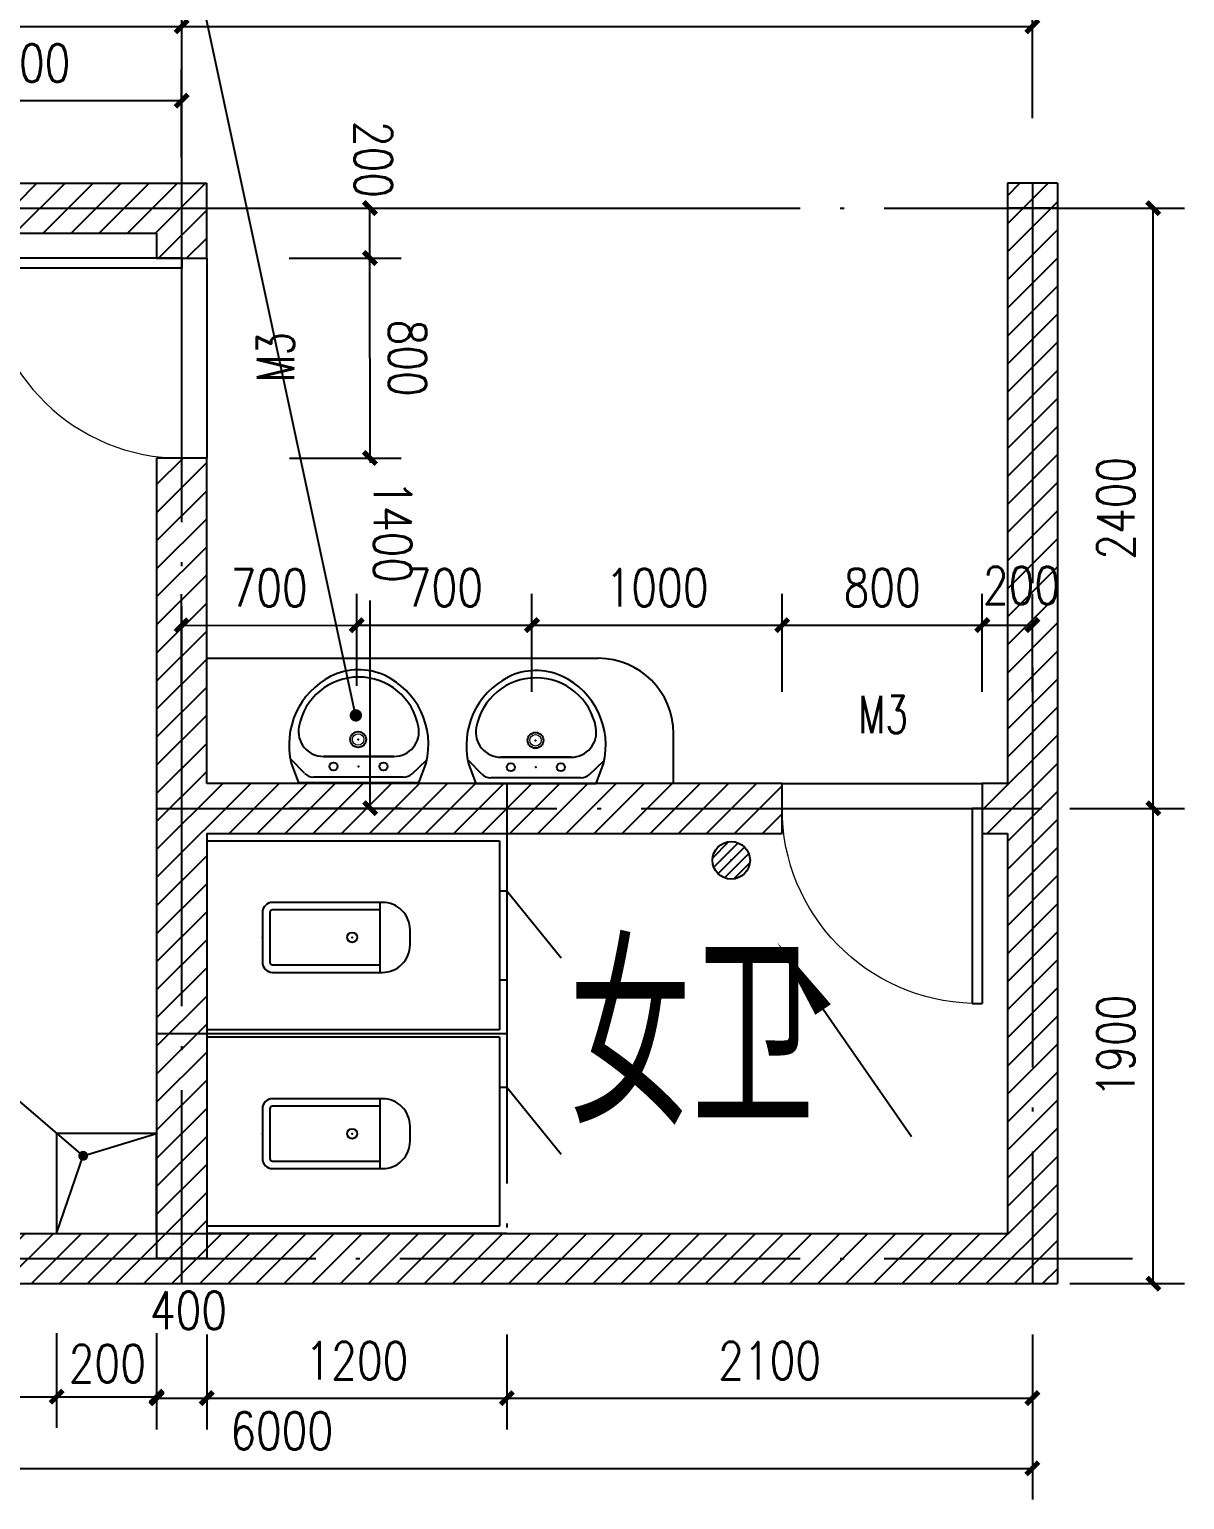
# Model space of a CAD drawing. Header units: millimetres. Extents: x 591771 to 1936534, y -622016 to 355666.
# Drawn here: x 735262 to 744496, y 123641 to 135399 of the extents above; entities that cross this region are included whole.
import ezdxf

# ---------------------------------------------------------------- set-up
doc = ezdxf.new("R2010")
doc.units = ezdxf.units.MM
doc.header["$LTSCALE"] = 80
doc.linetypes.add('DOTE', pattern=[2.42, 2, -0.2, 0.02, -0.2])
for name, color, linetype in [('\\M+5BDA8-\\M+5B3DF\\M+5B4E7', 3, 'Continuous'), ('\\M+5BDA8-\\M+5BDE0\\M+5BEDF', 6, 'Continuous'), ('\\M+5BDA8-\\M+5C3C5', 4, 'Continuous'), ('\\M+5BDA8-\\M+5C3C5\\M+5B4B0\\M+5B1E0\\M+5BAC5', 7, 'Continuous'), ('\\M+5BDA8-\\M+5C7BD-\\M+5D7A9', 31, 'Continuous'), ('\\M+5BDA8-\\M+5D2FD\\M+5B3F6', 3, 'Continuous'), ('\\M+5BDA8-\\M+5D6E1', 17, 'DOTE'), ('\\M+5C1A2\\M+5C3E6\\M+5CFDF\\M+5CCF51', 7, 'Continuous'), ('\\M+5C1A2\\M+5C3E6\\M+5CFF4\\M+5CCF53', 252, 'Continuous'), ('PUB_TEXT', 7, 'Continuous'), ('WALL', 31, 'Continuous')]:
    doc.layers.add(name, color=color, linetype=linetype)
doc.styles.add('_HZTXT', font='txt.shx', dxfattribs={"width": 0.8, "bigfont": 'hztxt.shx'})
doc.styles.add('A-WIN-LABEL', font='SIMPLEX', dxfattribs={"bigfont": 'GBCBIG'})
doc.styles.add('DIM_FONT', font='SIMPLEX.shx', dxfattribs={"width": 0.8})
doc.dimstyles.new('DIMN50', dxfattribs={"dimscale": 0.5, "dimtxt": 300, "dimasz": 100, "dimexe": 250, "dimexo": 300, "dimgap": 150, "dimtad": 1, "dimdec": 0, "dimzin": 0, "dimdsep": 46, "dimtxsty": 'DIM_FONT', "dimblk": 'ARCHTICK', "dimcen": 0.09, "dimclrt": 7, "dimazin": 2, "dimtfac": 1, "dimtdec": 0, "dimtix": 1, "dimtmove": 2, "dimatfit": 3, "dimldrblk": 'ARCHTICK', "dimfxl": 0, "dimtolj": 1, "dimtzin": 0, "dimarcsym": 0})
pattern_1 = [(45, (5890.33, 1998.77), (-56.126601, 56.126601), [])]

# ---------------------------------------------------------------- blocks, each defined once
blk = doc.blocks.new('\\M+5B6FE\\M+5CEAC\\M+5C3C5\\M+5BFE2$\\M+5CFB5\\M+5CDB3\\M+5CDBC\\M+5BFE2$00000107')
at = {"color": 0}
for p, q in [((0.45, 0.975), (0.5, 0.975)), ((0.45, 0), (0.45, 0.975)), ((0.5, 0), (0.5, 0.975)), ((0.5, 0), (0.45, 0))]:
    blk.add_line(p, q, dxfattribs=at)
at = {"color": 0, "lineweight": 13}
blk.add_arc((0.475, 0), 0.975, 91.46928, 180, dxfattribs=at)
blk = doc.blocks.new('\\M+5BDE0\\M+5BEDF\\M+5BFE2$\\M+5CFB5\\M+5CDB3\\M+5CDBC\\M+5BFE2$00000035')
at = {"color": 0}
for p, q in [((-109.8, -40, 0), (-109.8, -469.7, 0)), ((99.8, -30, 0), (-99.8, -30, 0)), ((109.8, -469.7, 0), (109.8, -40, 0))]:
    blk.add_line(p, q, dxfattribs=at)
at = {"color": 0, "elevation": 0}
blk.add_lwpolyline([(99.8, 0), (-99.8, 0, 0.414214), (-139.8, -40), (-139.8, -479.7, 0.414214), (-29.8, -589.7), (29.8, -589.7, 0.414214), (139.8, -479.7), (139.8, -40, 0.414214)], format="xyb", close=True, dxfattribs=at)
blk.add_lwpolyline([(139.8, -469.7), (-139.8, -469.7)], dxfattribs=at)
at = {"color": 0}
blk.add_circle((0, -358.6, 0), 20, dxfattribs=at)
for centre, start, end in [((-99.8, -40, 0), 90, 180), ((99.8, -40, 0), 0, 90)]:
    blk.add_arc(centre, 10, start, end, dxfattribs=at)
for p in [(0, 0), (0, -358.6, 0)]:
    blk.add_point(p, dxfattribs=at)
blk = doc.blocks.new('_ArchTick')
at = {"color": 0, "linetype": 'ByBlock', "const_width": 0.4}
blk.add_lwpolyline([(-0.5, -0.5), (0.5, 0.5)], dxfattribs=at)
blk = doc.blocks.new('*D887')
at = {"layer": '\\M+5BDA8-\\M+5B3DF\\M+5B4E7', "color": 0, "lineweight": -2, "transparency": 16777216}
for p, q in [((751232.8, 130087.4), (751232.8, 130579.7)), ((754632.8, 130087.4), (754632.8, 130579.7)), ((751232.8, 130454.7), (754632.8, 130454.7))]:
    blk.add_line(p, q, dxfattribs=at)
at = {"layer": 'Defpoints', "color": 0, "transparency": 16777216}
for p in [(754632.8, 130454.7), (751232.8, 129937.4), (754632.8, 129937.4)]:
    blk.add_point(p, dxfattribs=at)
at = {"layer": '\\M+5BDA8-\\M+5B3DF\\M+5B4E7', "color": 0, "lineweight": -2, "transparency": 16777216, "xscale": 50, "yscale": 50, "zscale": 50, "rotation": 180}
blk.add_blockref('_ArchTick', (751232.8, 130454.7), dxfattribs=at)
at = {"layer": '\\M+5BDA8-\\M+5B3DF\\M+5B4E7', "color": 0, "lineweight": -2, "transparency": 16777216, "xscale": 50, "yscale": 50, "zscale": 50}
blk.add_blockref('_ArchTick', (754632.8, 130454.7), dxfattribs=at)
at = {"layer": '\\M+5BDA8-\\M+5B3DF\\M+5B4E7', "color": 7, "transparency": 16777216, "insert": (752932.8, 130604.7), "char_height": 150, "attachment_point": 5, "style": 'DIM_FONT'}
blk.add_mtext('\\A1;3400', dxfattribs=at)
blk = doc.blocks.new('\\M+5BDE0\\M+5BEDF\\M+5BFE2$\\M+5CFB5\\M+5CDB3\\M+5CDBC\\M+5BFE2$00000006')
for p, q in [((-74.2, 10.6), (-10.6, 74.2)), ((-69.8, -27.4), (27.4, 69.8)), ((-53, -53), (53, 53)), ((-27.4, -69.8), (69.8, 27.4)), ((10.6, -74.2), (74.2, -10.6))]:
    blk.add_line(p, q)
blk.add_circle((0, 0), 75)
blk.add_point((0, 0))
blk = doc.blocks.new('*D888')
at = {"layer": '\\M+5BDA8-\\M+5B3DF\\M+5B4E7', "color": 0, "lineweight": -2, "transparency": 16777216}
for p, q in [((748632.7, 130072.6), (748632.7, 130579.7)), ((751232.8, 130072.6), (751232.8, 130579.7)), ((748632.7, 130454.7), (751232.8, 130454.7))]:
    blk.add_line(p, q, dxfattribs=at)
at = {"layer": 'Defpoints', "color": 0, "transparency": 16777216}
for p in [(751232.8, 130454.7), (748632.7, 129922.6), (751232.8, 129922.6)]:
    blk.add_point(p, dxfattribs=at)
at = {"layer": '\\M+5BDA8-\\M+5B3DF\\M+5B4E7', "color": 0, "lineweight": -2, "transparency": 16777216, "xscale": 50, "yscale": 50, "zscale": 50, "rotation": 180}
blk.add_blockref('_ArchTick', (748632.7, 130454.7), dxfattribs=at)
at = {"layer": '\\M+5BDA8-\\M+5B3DF\\M+5B4E7', "color": 0, "lineweight": -2, "transparency": 16777216, "xscale": 50, "yscale": 50, "zscale": 50}
blk.add_blockref('_ArchTick', (751232.8, 130454.7), dxfattribs=at)
at = {"layer": '\\M+5BDA8-\\M+5B3DF\\M+5B4E7', "color": 7, "transparency": 16777216, "insert": (749932.8, 130604.7), "char_height": 150, "attachment_point": 5, "style": 'DIM_FONT'}
blk.add_mtext('\\A1;2600', dxfattribs=at)
blk = doc.blocks.new('\\M+5BDE0\\M+5BEDF\\M+5BFE2$\\M+5CFB5\\M+5CDB3\\M+5CDBC\\M+5BFE2$00000013')
at = {"color": 0}
for p, q in [((-238.4, 0), (238.4, 0)), ((-214.1, -36.1), (-272.1, -90.6)), ((-179.8, -22.5), (180.1, -22.5)), ((215.7, -37.5), (268.3, -90.8)), ((-141.7, -105.2), (140.2, -105.2)), ((140.2, -105.2), (-141.7, -105.2))]:
    blk.add_line(p, q, dxfattribs=at)
blk.add_lwpolyline([(-103.6, -429.7, 0.224698), (110.4, -425.4, 0.348046), (268.9, -78.5), (239.5, 0), (-241.3, 0), (-270.7, -78.5, 0.356844)], format="xyb", close=True, dxfattribs=at)
for centre, radius in [((-100, -65), 16.3), ((100, -65), 16.3), ((1.4, -172.5), 31.6)]:
    blk.add_circle(centre, radius, dxfattribs=at)
at = {"color": 0, "lineweight": 13}
blk.add_circle((1.4, -172.5), 23, dxfattribs=at)
at = {"color": 0}
for centre, radius, start, end in [((-179.8, -72.5), 50, 90, 133.18096), ((180.1, -72.5), 50, 44.56072, 90), ((-141.7, -205.2), 100, 90, 190.56023), ((140.2, -205.2), 100, 349.43977, 90), ((-0.7, -179), 243.4, 190.56023, 349.43977)]:
    blk.add_arc(centre, radius, start, end, dxfattribs=at)
for p in [(0, -65), (1.4, -172.5)]:
    blk.add_point(p, dxfattribs=at)
blk = doc.blocks.new('*D897')
at = {"layer": '\\M+5BDA8-\\M+5B3DF\\M+5B4E7', "color": 0, "lineweight": -2, "transparency": 16777216}
for p, q in [((749932.5, 129930.5), (749932.5, 130283.1)), ((751232.7, 129930.5), (751232.7, 130283.1)), ((749932.5, 130158.1), (751232.7, 130158.1))]:
    blk.add_line(p, q, dxfattribs=at)
at = {"layer": 'Defpoints', "color": 0, "transparency": 16777216}
for p in [(751232.7, 130158.1), (749932.5, 129780.5), (751232.7, 129780.5)]:
    blk.add_point(p, dxfattribs=at)
at = {"layer": '\\M+5BDA8-\\M+5B3DF\\M+5B4E7', "color": 0, "lineweight": -2, "transparency": 16777216, "xscale": 50, "yscale": 50, "zscale": 50, "rotation": 180}
blk.add_blockref('_ArchTick', (749932.5, 130158.1), dxfattribs=at)
at = {"layer": '\\M+5BDA8-\\M+5B3DF\\M+5B4E7', "color": 0, "lineweight": -2, "transparency": 16777216, "xscale": 50, "yscale": 50, "zscale": 50}
blk.add_blockref('_ArchTick', (751232.7, 130158.1), dxfattribs=at)
at = {"layer": '\\M+5BDA8-\\M+5B3DF\\M+5B4E7', "color": 7, "transparency": 16777216, "insert": (750582.6, 130308.1), "char_height": 150, "attachment_point": 5, "style": 'DIM_FONT'}
blk.add_mtext('\\A1;1300', dxfattribs=at)
blk = doc.blocks.new('*D899')
at = {"layer": '\\M+5BDA8-\\M+5B3DF\\M+5B4E7', "color": 0, "lineweight": -2, "transparency": 16777216}
for p, q in [((749932.8, 125229.5), (749932.8, 124850.3)), ((750732.8, 125229.5), (750732.8, 124850.3)), ((749932.8, 124975.3), (750732.8, 124975.3))]:
    blk.add_line(p, q, dxfattribs=at)
at = {"layer": 'Defpoints', "color": 0, "transparency": 16777216}
for p in [(749932.8, 125379.5), (750732.8, 125379.5), (750732.8, 124975.3)]:
    blk.add_point(p, dxfattribs=at)
at = {"layer": '\\M+5BDA8-\\M+5B3DF\\M+5B4E7', "color": 0, "lineweight": -2, "transparency": 16777216, "xscale": 50, "yscale": 50, "zscale": 50, "rotation": 180}
blk.add_blockref('_ArchTick', (749932.8, 124975.3), dxfattribs=at)
at = {"layer": '\\M+5BDA8-\\M+5B3DF\\M+5B4E7', "color": 0, "lineweight": -2, "transparency": 16777216, "xscale": 50, "yscale": 50, "zscale": 50}
blk.add_blockref('_ArchTick', (750732.8, 124975.3), dxfattribs=at)
at = {"layer": '\\M+5BDA8-\\M+5B3DF\\M+5B4E7', "color": 7, "transparency": 16777216, "insert": (750332.8, 125125.3), "char_height": 150, "attachment_point": 5, "style": 'DIM_FONT'}
blk.add_mtext('\\A1;800', dxfattribs=at)
blk = doc.blocks.new('*D900')
at = {"layer": '\\M+5BDA8-\\M+5B3DF\\M+5B4E7', "color": 0, "lineweight": -2, "transparency": 16777216}
for p, q in [((750732.8, 125229.5), (750732.8, 124850.3)), ((751132.8, 125229.5), (751132.8, 124850.3)), ((750732.8, 124975.3), (751132.8, 124975.3))]:
    blk.add_line(p, q, dxfattribs=at)
at = {"layer": 'Defpoints', "color": 0, "transparency": 16777216}
for p in [(750732.8, 125379.5), (751132.8, 125379.5), (751132.8, 124975.3)]:
    blk.add_point(p, dxfattribs=at)
at = {"layer": '\\M+5BDA8-\\M+5B3DF\\M+5B4E7', "color": 0, "lineweight": -2, "transparency": 16777216, "xscale": 50, "yscale": 50, "zscale": 50, "rotation": 180}
blk.add_blockref('_ArchTick', (750732.8, 124975.3), dxfattribs=at)
at = {"layer": '\\M+5BDA8-\\M+5B3DF\\M+5B4E7', "color": 0, "lineweight": -2, "transparency": 16777216, "xscale": 50, "yscale": 50, "zscale": 50}
blk.add_blockref('_ArchTick', (751132.8, 124975.3), dxfattribs=at)
at = {"layer": '\\M+5BDA8-\\M+5B3DF\\M+5B4E7', "color": 7, "transparency": 16777216, "insert": (751260, 125320.4), "char_height": 150, "attachment_point": 5, "style": 'DIM_FONT'}
blk.add_mtext('\\A1;400', dxfattribs=at)
blk = doc.blocks.new('*D901')
at = {"layer": '\\M+5BDA8-\\M+5B3DF\\M+5B4E7', "color": 0, "lineweight": -2, "transparency": 16777216}
for p, q in [((751132.8, 125223.6), (751132.8, 124844.4)), ((751332.8, 125223.6), (751332.8, 124844.5)), ((751132.8, 124969.4), (751332.8, 124969.5))]:
    blk.add_line(p, q, dxfattribs=at)
at = {"layer": 'Defpoints', "color": 0, "transparency": 16777216}
for p in [(751132.8, 125373.6), (751332.8, 125373.6), (751332.8, 124969.5)]:
    blk.add_point(p, dxfattribs=at)
at = {"layer": '\\M+5BDA8-\\M+5B3DF\\M+5B4E7', "color": 0, "lineweight": -2, "transparency": 16777216, "xscale": 50, "yscale": 50, "zscale": 50}
for p, rotation in [((751132.8, 124969.4), 180.0015947202126), ((751332.8, 124969.5), 0.001594720212618696)]:
    blk.add_blockref('_ArchTick', p, dxfattribs=dict(at, rotation=rotation))
at = {"layer": '\\M+5BDA8-\\M+5B3DF\\M+5B4E7', "color": 7, "transparency": 16777216, "insert": (750935.6, 125107.6), "char_height": 150, "attachment_point": 5, "rotation": 0.00159, "style": 'DIM_FONT'}
blk.add_mtext('\\A1;200', dxfattribs=at)
blk = doc.blocks.new('*D902')
at = {"layer": '\\M+5BDA8-\\M+5B3DF\\M+5B4E7', "color": 0, "lineweight": -2, "transparency": 16777216}
for p, q in [((751332.8, 125223.6), (751332.8, 124844.5)), ((752532.8, 125223.7), (752532.8, 124844.5)), ((751332.8, 124969.5), (752532.8, 124969.5))]:
    blk.add_line(p, q, dxfattribs=at)
at = {"layer": 'Defpoints', "color": 0, "transparency": 16777216}
for p in [(751332.8, 125373.6), (752532.8, 125373.7), (752532.8, 124969.5)]:
    blk.add_point(p, dxfattribs=at)
at = {"layer": '\\M+5BDA8-\\M+5B3DF\\M+5B4E7', "color": 0, "lineweight": -2, "transparency": 16777216, "xscale": 50, "yscale": 50, "zscale": 50}
for p, rotation in [((751332.8, 124969.5), 180.0015947202124), ((752532.8, 124969.5), 0.001594720212415141)]:
    blk.add_blockref('_ArchTick', p, dxfattribs=dict(at, rotation=rotation))
at = {"layer": '\\M+5BDA8-\\M+5B3DF\\M+5B4E7', "color": 7, "transparency": 16777216, "insert": (751932.8, 125119.5), "char_height": 150, "attachment_point": 5, "rotation": 0.00159, "style": 'DIM_FONT'}
blk.add_mtext('\\A1;1200', dxfattribs=at)
blk = doc.blocks.new('*D903')
at = {"layer": '\\M+5BDA8-\\M+5B3DF\\M+5B4E7', "color": 0, "lineweight": -2, "transparency": 16777216}
for p, q in [((752532.8, 125223.7), (752532.8, 124844.5)), ((754632.8, 125223.7), (754632.8, 124844.5)), ((752532.8, 124969.5), (754632.8, 124969.5))]:
    blk.add_line(p, q, dxfattribs=at)
at = {"layer": 'Defpoints', "color": 0, "transparency": 16777216}
for p in [(752532.8, 125373.7), (754632.8, 125373.7), (754632.8, 124969.5)]:
    blk.add_point(p, dxfattribs=at)
at = {"layer": '\\M+5BDA8-\\M+5B3DF\\M+5B4E7', "color": 0, "lineweight": -2, "transparency": 16777216, "xscale": 50, "yscale": 50, "zscale": 50}
for p, rotation in [((752532.8, 124969.5), 180.0015947202126), ((754632.8, 124969.5), 0.00159472021264414)]:
    blk.add_blockref('_ArchTick', p, dxfattribs=dict(at, rotation=rotation))
at = {"layer": '\\M+5BDA8-\\M+5B3DF\\M+5B4E7', "color": 7, "transparency": 16777216, "insert": (753582.8, 125119.5), "char_height": 150, "attachment_point": 5, "rotation": 0.00159, "style": 'DIM_FONT'}
blk.add_mtext('\\A1;2100', dxfattribs=at)
blk = doc.blocks.new('*D904')
at = {"layer": '\\M+5BDA8-\\M+5B3DF\\M+5B4E7', "color": 0, "lineweight": -2, "transparency": 16777216}
for p, q in [((751662.8, 129728.1), (752109.9, 129728.3)), ((751985, 129528.3), (751984.9, 129728.3)), ((751662.9, 129528.1), (752110, 129528.3))]:
    blk.add_line(p, q, dxfattribs=at)
at = {"layer": 'Defpoints', "color": 0, "transparency": 16777216}
for p in [(751512.8, 129728), (751984.9, 129728.3), (751512.9, 129528)]:
    blk.add_point(p, dxfattribs=at)
at = {"layer": '\\M+5BDA8-\\M+5B3DF\\M+5B4E7', "color": 0, "lineweight": -2, "transparency": 16777216, "xscale": 50, "yscale": 50, "zscale": 50}
for p, rotation in [((751984.9, 129728.3), 90.03090372047765), ((751985, 129528.3), 270.0309037204777)]:
    blk.add_blockref('_ArchTick', p, dxfattribs=dict(at, rotation=rotation))
at = {"layer": '\\M+5BDA8-\\M+5B3DF\\M+5B4E7', "color": 7, "transparency": 16777216, "insert": (751998.7, 129922.6), "char_height": 150, "attachment_point": 5, "rotation": 270.0309, "style": 'DIM_FONT'}
blk.add_mtext('\\A1;200', dxfattribs=at)
blk = doc.blocks.new('*D905')
at = {"layer": '\\M+5BDA8-\\M+5B3DF\\M+5B4E7', "color": 0, "lineweight": -2, "transparency": 16777216}
for p, q in [((751662.9, 129528.1), (752110, 129528.3)), ((751985.5, 128728.3), (751985, 129528.3)), ((751663.3, 128728.1), (752110.5, 128728.3))]:
    blk.add_line(p, q, dxfattribs=at)
at = {"layer": 'Defpoints', "color": 0, "transparency": 16777216}
for p in [(751512.9, 129528), (751985, 129528.3), (751513.3, 128728)]:
    blk.add_point(p, dxfattribs=at)
at = {"layer": '\\M+5BDA8-\\M+5B3DF\\M+5B4E7', "color": 0, "lineweight": -2, "transparency": 16777216, "xscale": 50, "yscale": 50, "zscale": 50}
for p, rotation in [((751985, 129528.3), 90.03090372048014), ((751985.5, 128728.3), 270.0309037204802)]:
    blk.add_blockref('_ArchTick', p, dxfattribs=dict(at, rotation=rotation))
at = {"layer": '\\M+5BDA8-\\M+5B3DF\\M+5B4E7', "color": 7, "transparency": 16777216, "insert": (752135.3, 129128.4), "char_height": 150, "attachment_point": 5, "rotation": 270.0309, "style": 'DIM_FONT'}
blk.add_mtext('\\A1;800', dxfattribs=at)
blk = doc.blocks.new('*D906')
at = {"layer": '\\M+5BDA8-\\M+5B3DF\\M+5B4E7', "color": 0, "lineweight": -2, "transparency": 16777216}
for p, q in [((751663.3, 128728.1), (752110.5, 128728.3)), ((751985.5, 128728.3), (751985.5, 128709.3)), ((751986.2, 127328.3), (751985.8, 128159.3)), ((751664.1, 127328.1), (752111.2, 127328.4))]:
    blk.add_line(p, q, dxfattribs=at)
at = {"layer": 'Defpoints', "color": 0, "transparency": 16777216}
for p in [(751513.3, 128728), (751985.5, 128728.3), (751514.1, 127328)]:
    blk.add_point(p, dxfattribs=at)
at = {"layer": '\\M+5BDA8-\\M+5B3DF\\M+5B4E7', "color": 0, "lineweight": -2, "transparency": 16777216, "xscale": 50, "yscale": 50, "zscale": 50}
for p, rotation in [((751985.5, 128728.3), 90.03090372047684), ((751986.2, 127328.3), 270.0309037204768)]:
    blk.add_blockref('_ArchTick', p, dxfattribs=dict(at, rotation=rotation))
at = {"layer": '\\M+5BDA8-\\M+5B3DF\\M+5B4E7', "color": 7, "transparency": 16777216, "insert": (752075.8, 128434.3), "char_height": 150, "attachment_point": 5, "rotation": 270.0309, "style": 'DIM_FONT'}
blk.add_mtext('\\A1;1400', dxfattribs=at)
blk = doc.blocks.new('*D907')
at = {"layer": '\\M+5BDA8-\\M+5B3DF\\M+5B4E7', "color": 0, "lineweight": -2, "transparency": 16777216}
for p, q in [((751232.6, 127817), (751232.4, 128184.7)), ((751932.6, 127817.4), (751932.4, 128185.1)), ((751232.5, 128059.7), (751932.5, 128060.1))]:
    blk.add_line(p, q, dxfattribs=at)
at = {"layer": 'Defpoints', "color": 0, "transparency": 16777216}
for p in [(751932.5, 128060.1), (751232.7, 127667), (751932.7, 127667.4)]:
    blk.add_point(p, dxfattribs=at)
at = {"layer": '\\M+5BDA8-\\M+5B3DF\\M+5B4E7', "color": 0, "lineweight": -2, "transparency": 16777216, "xscale": 50, "yscale": 50, "zscale": 50}
for p, rotation in [((751232.5, 128059.7), 180.0309037204777), ((751932.5, 128060.1), 0.03090372047771276)]:
    blk.add_blockref('_ArchTick', p, dxfattribs=dict(at, rotation=rotation))
at = {"layer": '\\M+5BDA8-\\M+5B3DF\\M+5B4E7', "color": 7, "transparency": 16777216, "insert": (751582.4, 128209.9), "char_height": 150, "attachment_point": 5, "rotation": 0.0309, "style": 'DIM_FONT'}
blk.add_mtext('\\A1;700', dxfattribs=at)
blk = doc.blocks.new('*D908')
at = {"layer": '\\M+5BDA8-\\M+5B3DF\\M+5B4E7', "color": 0, "lineweight": -2, "transparency": 16777216}
for p, q in [((751932.6, 127817.4), (751932.4, 128185.1)), ((752632.9, 127817.8), (752632.7, 128185.5)), ((751932.5, 128060.1), (752632.8, 128060.5))]:
    blk.add_line(p, q, dxfattribs=at)
at = {"layer": 'Defpoints', "color": 0, "transparency": 16777216}
for p in [(752632.8, 128060.5), (751932.7, 127667.4), (752633, 127667.8)]:
    blk.add_point(p, dxfattribs=at)
at = {"layer": '\\M+5BDA8-\\M+5B3DF\\M+5B4E7', "color": 0, "lineweight": -2, "transparency": 16777216, "xscale": 50, "yscale": 50, "zscale": 50}
for p, rotation in [((751932.5, 128060.1), 180.0309037204775), ((752632.8, 128060.5), 0.03090372047749649)]:
    blk.add_blockref('_ArchTick', p, dxfattribs=dict(at, rotation=rotation))
at = {"layer": '\\M+5BDA8-\\M+5B3DF\\M+5B4E7', "color": 7, "transparency": 16777216, "insert": (752282.6, 128210.3), "char_height": 150, "attachment_point": 5, "rotation": 0.0309, "style": 'DIM_FONT'}
blk.add_mtext('\\A1;700', dxfattribs=at)
blk = doc.blocks.new('*D909')
at = {"layer": '\\M+5BDA8-\\M+5B3DF\\M+5B4E7', "color": 0, "lineweight": -2, "transparency": 16777216}
for p, q in [((748632.7, 124987.5), (748632.7, 124563.9)), ((754632.8, 124987.5), (754632.8, 124563.9)), ((748632.7, 124688.9), (754632.8, 124688.9))]:
    blk.add_line(p, q, dxfattribs=at)
at = {"layer": 'Defpoints', "color": 0, "transparency": 16777216}
for p in [(748632.7, 125137.5), (754632.8, 125137.5), (754632.8, 124688.9)]:
    blk.add_point(p, dxfattribs=at)
at = {"layer": '\\M+5BDA8-\\M+5B3DF\\M+5B4E7', "color": 0, "lineweight": -2, "transparency": 16777216, "xscale": 50, "yscale": 50, "zscale": 50, "rotation": 180}
blk.add_blockref('_ArchTick', (748632.7, 124688.9), dxfattribs=at)
at = {"layer": '\\M+5BDA8-\\M+5B3DF\\M+5B4E7', "color": 0, "lineweight": -2, "transparency": 16777216, "xscale": 50, "yscale": 50, "zscale": 50}
blk.add_blockref('_ArchTick', (754632.8, 124688.9), dxfattribs=at)
at = {"layer": '\\M+5BDA8-\\M+5B3DF\\M+5B4E7', "color": 7, "transparency": 16777216, "insert": (751632.7, 124838.9), "char_height": 150, "attachment_point": 5, "style": 'DIM_FONT'}
blk.add_mtext('\\A1;6000', dxfattribs=at)
blk = doc.blocks.new('*D910')
at = {"layer": '\\M+5BDA8-\\M+5B3DF\\M+5B4E7', "color": 0, "lineweight": -2, "transparency": 16777216}
for p, q in [((754782.8, 127327.8), (755241.2, 127327.8)), ((755116.2, 125427.8), (755116.2, 127327.8)), ((754782.8, 125427.8), (755241.2, 125427.8))]:
    blk.add_line(p, q, dxfattribs=at)
at = {"layer": 'Defpoints', "color": 0, "transparency": 16777216}
for p in [(754632.8, 127327.8), (755116.2, 127327.8), (754632.8, 125427.8)]:
    blk.add_point(p, dxfattribs=at)
at = {"layer": '\\M+5BDA8-\\M+5B3DF\\M+5B4E7', "color": 0, "lineweight": -2, "transparency": 16777216, "xscale": 50, "yscale": 50, "zscale": 50}
for p, rotation in [((755116.2, 127327.8), 90), ((755116.2, 125427.8), 270)]:
    blk.add_blockref('_ArchTick', p, dxfattribs=dict(at, rotation=rotation))
at = {"layer": '\\M+5BDA8-\\M+5B3DF\\M+5B4E7', "color": 7, "transparency": 16777216, "insert": (754966.2, 126377.8), "char_height": 150, "attachment_point": 5, "rotation": 90, "style": 'DIM_FONT'}
blk.add_mtext('\\A1;1900', dxfattribs=at)
blk = doc.blocks.new('*D911')
at = {"layer": '\\M+5BDA8-\\M+5B3DF\\M+5B4E7', "color": 0, "lineweight": -2, "transparency": 16777216}
for p, q in [((754782.8, 129727.8), (755241.2, 129727.8)), ((755116.2, 127327.8), (755116.2, 129727.8)), ((754782.8, 127327.8), (755241.2, 127327.8))]:
    blk.add_line(p, q, dxfattribs=at)
at = {"layer": 'Defpoints', "color": 0, "transparency": 16777216}
for p in [(754632.8, 129727.8), (755116.2, 129727.8), (754632.8, 127327.8)]:
    blk.add_point(p, dxfattribs=at)
at = {"layer": '\\M+5BDA8-\\M+5B3DF\\M+5B4E7', "color": 0, "lineweight": -2, "transparency": 16777216, "xscale": 50, "yscale": 50, "zscale": 50}
for p, rotation in [((755116.2, 129727.8), 90), ((755116.2, 127327.8), 270)]:
    blk.add_blockref('_ArchTick', p, dxfattribs=dict(at, rotation=rotation))
at = {"layer": '\\M+5BDA8-\\M+5B3DF\\M+5B4E7', "color": 7, "transparency": 16777216, "insert": (754966.2, 128527.8), "char_height": 150, "attachment_point": 5, "rotation": 90, "style": 'DIM_FONT'}
blk.add_mtext('\\A1;2400', dxfattribs=at)
blk = doc.blocks.new('*D912')
at = {"layer": '\\M+5BDA8-\\M+5B3DF\\M+5B4E7', "color": 0, "lineweight": -2, "transparency": 16777216}
for p, q in [((752632.9, 127794.2), (752632.9, 128185.5)), ((753632.8, 127794.2), (753632.8, 128185.5)), ((752632.9, 128060.5), (753632.8, 128060.5))]:
    blk.add_line(p, q, dxfattribs=at)
at = {"layer": 'Defpoints', "color": 0, "transparency": 16777216}
for p in [(753632.8, 128060.5), (752632.9, 127644.2), (753632.8, 127644.2)]:
    blk.add_point(p, dxfattribs=at)
at = {"layer": '\\M+5BDA8-\\M+5B3DF\\M+5B4E7', "color": 0, "lineweight": -2, "transparency": 16777216, "xscale": 50, "yscale": 50, "zscale": 50, "rotation": 180}
blk.add_blockref('_ArchTick', (752632.9, 128060.5), dxfattribs=at)
at = {"layer": '\\M+5BDA8-\\M+5B3DF\\M+5B4E7', "color": 0, "lineweight": -2, "transparency": 16777216, "xscale": 50, "yscale": 50, "zscale": 50}
blk.add_blockref('_ArchTick', (753632.8, 128060.5), dxfattribs=at)
at = {"layer": '\\M+5BDA8-\\M+5B3DF\\M+5B4E7', "color": 7, "transparency": 16777216, "insert": (753132.9, 128210.5), "char_height": 150, "attachment_point": 5, "style": 'DIM_FONT'}
blk.add_mtext('\\A1;1000', dxfattribs=at)
blk = doc.blocks.new('*D913')
at = {"layer": '\\M+5BDA8-\\M+5B3DF\\M+5B4E7', "color": 0, "lineweight": -2, "transparency": 16777216}
for p, q in [((753632.8, 127794.2), (753632.8, 128185.5)), ((754432.8, 127794.2), (754432.8, 128185.5)), ((753632.8, 128060.5), (754432.8, 128060.5))]:
    blk.add_line(p, q, dxfattribs=at)
at = {"layer": 'Defpoints', "color": 0, "transparency": 16777216}
for p in [(754432.8, 128060.5), (753632.8, 127644.2), (754432.8, 127644.2)]:
    blk.add_point(p, dxfattribs=at)
at = {"layer": '\\M+5BDA8-\\M+5B3DF\\M+5B4E7', "color": 0, "lineweight": -2, "transparency": 16777216, "xscale": 50, "yscale": 50, "zscale": 50, "rotation": 180}
blk.add_blockref('_ArchTick', (753632.8, 128060.5), dxfattribs=at)
at = {"layer": '\\M+5BDA8-\\M+5B3DF\\M+5B4E7', "color": 0, "lineweight": -2, "transparency": 16777216, "xscale": 50, "yscale": 50, "zscale": 50}
blk.add_blockref('_ArchTick', (754432.8, 128060.5), dxfattribs=at)
at = {"layer": '\\M+5BDA8-\\M+5B3DF\\M+5B4E7', "color": 7, "transparency": 16777216, "insert": (754032.8, 128210.5), "char_height": 150, "attachment_point": 5, "style": 'DIM_FONT'}
blk.add_mtext('\\A1;800', dxfattribs=at)
blk = doc.blocks.new('*D914')
at = {"layer": '\\M+5BDA8-\\M+5B3DF\\M+5B4E7', "color": 0, "lineweight": -2, "transparency": 16777216}
for p, q in [((754432.8, 127794.2), (754432.8, 128185.5)), ((754632.8, 127794.2), (754632.8, 128185.5)), ((754432.8, 128060.5), (754632.8, 128060.5))]:
    blk.add_line(p, q, dxfattribs=at)
at = {"layer": 'Defpoints', "color": 0, "transparency": 16777216}
for p in [(754632.8, 128060.5), (754432.8, 127644.2), (754632.8, 127644.2)]:
    blk.add_point(p, dxfattribs=at)
at = {"layer": '\\M+5BDA8-\\M+5B3DF\\M+5B4E7', "color": 0, "lineweight": -2, "transparency": 16777216, "xscale": 50, "yscale": 50, "zscale": 50, "rotation": 180}
blk.add_blockref('_ArchTick', (754432.8, 128060.5), dxfattribs=at)
at = {"layer": '\\M+5BDA8-\\M+5B3DF\\M+5B4E7', "color": 0, "lineweight": -2, "transparency": 16777216, "xscale": 50, "yscale": 50, "zscale": 50}
blk.add_blockref('_ArchTick', (754632.8, 128060.5), dxfattribs=at)
at = {"layer": '\\M+5BDA8-\\M+5B3DF\\M+5B4E7', "color": 7, "transparency": 16777216, "insert": (754589.3, 128219.3), "char_height": 150, "attachment_point": 5, "style": 'DIM_FONT'}
blk.add_mtext('\\A1;200', dxfattribs=at)
blk = doc.blocks.new('wed')
at = {"layer": '\\M+5BDA8-\\M+5D2FD\\M+5B3F6'}
blk.add_hatch(color=256, dxfattribs=at).paths.add_polyline_path([(751953.9, 127699.6, 1), (751903.9, 127699.6, 1)], flags=17)
at = {"layer": '\\M+5C1A2\\M+5C3E6\\M+5CFF4\\M+5CCF53'}
h = blk.add_hatch(dxfattribs=at)
h.set_pattern_fill('ANSI31', color=256, scale=50, style=0)
h.set_pattern_definition(pattern_1)
h.paths.add_polyline_path([(751332.8, 129827.8), (748532.7, 129827.8), (748532.7, 125427.8), (748732.7, 125427.8), (748732.7, 129627.8), (751132.8, 129627.8), (751132.8, 129527.8), (751332.8, 129527.8), (751332.8, 129827.8)])
h = blk.add_hatch(dxfattribs=at)
h.set_pattern_fill('ANSI31', color=256, scale=50, style=0)
h.set_pattern_definition(pattern_1)
h.paths.add_polyline_path([(748732.7, 125427.8), (748732.7, 125427.8), (754732.8, 125427.8), (754732.8, 129827.8), (754532.8, 129827.8), (754532.8, 127427.8), (754432.8, 127427.8), (754432.8, 127227.8), (754532.8, 127227.8), (754532.8, 125627.8), (751332.8, 125627.8), (751332.8, 127227.8), (753632.8, 127227.8), (753632.8, 127427.8), (751332.8, 127427.8), (751332.8, 128727.8), (751132.8, 128727.8), (751132.8, 125627.8), (748732.7, 125627.8)])
at = {"layer": '\\M+5BDA8-\\M+5C7BD-\\M+5D7A9'}
for p, q in [((748532.7, 129827.8), (751332.8, 129827.8)), ((751332.8, 129527.8), (751332.8, 129827.8)), ((754532.8, 129827.8), (754532.8, 129727.8)), ((754732.8, 129827.8), (754532.8, 129827.8)), ((754532.8, 129827.8), (754532.8, 127427.8)), ((754732.8, 129827.8), (754532.8, 129827.8)), ((754732.8, 129827.8), (754732.8, 129727.8)), ((754732.8, 129827.8), (754732.8, 127327.8)), ((754732.8, 129727.8), (754532.8, 129727.8)), ((748732.7, 129627.8), (751132.8, 129627.8)), ((751132.8, 129627.8), (751132.8, 129527.8)), ((751132.8, 129527.8), (751332.8, 129527.8)), ((751332.8, 128727.8), (751132.8, 128727.8)), ((751132.8, 128727.8), (751132.8, 127327.8)), ((751332.8, 127427.8), (751332.8, 128727.8)), ((753632.8, 127427.8), (751332.8, 127427.8)), ((753632.8, 127227.8), (753632.8, 127427.8)), ((754532.8, 127427.8), (754432.8, 127427.8)), ((754432.8, 127427.8), (754432.8, 127227.8)), ((751132.8, 127327.8), (751132.8, 126727.8)), ((754732.8, 127327.8), (754732.8, 125427.8)), ((751332.8, 127227.8), (753632.8, 127227.8)), ((751332.8, 127227.8), (751332.8, 126727.8)), ((754432.8, 127227.8), (754532.8, 127227.8)), ((754532.8, 127227.8), (754532.8, 125627.8)), ((751132.8, 126727.8), (751132.8, 125527.8)), ((751332.8, 126727.8), (751332.8, 125527.8)), ((748732.7, 125627.8), (754532.8, 125627.8)), ((751332.8, 125527.8), (751132.8, 125527.8)), ((748532.7, 125427.8), (754732.8, 125427.8))]:
    blk.add_line(p, q, dxfattribs=at)
at = {"layer": '\\M+5BDA8-\\M+5D2FD\\M+5B3F6'}
blk.add_line((751928.6, 127695.3, 0), (751113.2, 131502.7, 0), dxfattribs=at)
at = {"layer": '\\M+5BDA8-\\M+5D6E1', "ltscale": 10}
for p, q in [((751232.7, 130072.6, 0), (751232.7, 125427.8, 0)), ((754632.8, 129827.8, 0), (754632.8, 125427.8, 0)), ((748232.7, 129727.8, 0), (755032.8, 129727.8, 0)), ((752532.8, 127427.8, 0), (752532.8, 125527.8, 0)), ((751132.8, 127327.8, 0), (754732.8, 127327.8, 0)), ((751132.8, 126427.8, 0), (752532.8, 126427.8, 0)), ((748232.7, 125527.8, 0), (755032.8, 125527.8, 0))]:
    blk.add_line(p, q, dxfattribs=at)
at = {"layer": '\\M+5C1A2\\M+5C3E6\\M+5CFDF\\M+5CCF51'}
for p, q in [((751332.8, 129527.8, 0), (751332.8, 128727.8, 0)), ((751332.8, 127927.8, 0), (752898.4, 127927.8, 0)), ((753198.4, 127427.4, 0), (753198.4, 127627.8, 0)), ((753632.8, 127427.8, 0), (754432.8, 127427.8, 0)), ((751332.8, 127227.8, 0), (752532.8, 127227.8, 0)), ((752532.8, 127227.8, 0), (752532.8, 126997.8, 0)), ((751332.8, 127197.8, 0), (752502.8, 127197.8, 0)), ((752502.8, 127197.8, 0), (752502.8, 126442.8, 0)), ((752502.8, 126997.8, 0), (752532.8, 126997.8, 0)), ((752532.8, 126997.8, 0), (752749.2, 126730.1, 0)), ((752502.8, 126642.8, 0), (752532.8, 126642.8, 0)), ((752532.8, 126642.8, 0), (752532.8, 126212.8, 0)), ((752502.8, 126442.8, 0), (751332.8, 126442.8, 0)), ((752502.8, 126412.8, 0), (751332.8, 126412.8, 0)), ((752502.8, 126412.8, 0), (752502.8, 125657.8, 0)), ((752502.8, 126212.8, 0), (752532.8, 126212.8, 0)), ((752532.8, 126212.8, 0), (752749.2, 125945.1, 0)), ((752502.8, 125657.8, 0), (751332.8, 125657.8, 0)), ((752532.8, 125627.8, 0), (751332.8, 125627.8, 0))]:
    blk.add_line(p, q, dxfattribs=at)
blk.add_arc((752898.4, 127627.8, 0), 300, 0, 90, dxfattribs=at)
at = {"layer": 'PUB_TEXT', "elevation": 0}
for points in [[(750732.8, 126027.8), (750732.8, 125627.8), (751132.8, 125627.8), (751132.8, 126027.8), (750732.8, 126027.8)], [(750732.8, 125627.8), (750839.2, 125938.5), (751132.8, 126027.8)]]:
    blk.add_lwpolyline(points, dxfattribs=at)
at = {"layer": 'WALL'}
blk.add_line((754732.8, 127527.8, 0), (754732.8, 125627.8, 0), dxfattribs=at)
blk.add_line((754732.8, 127527.8, 0), (754732.8, 125627.8, 0), dxfattribs=at)
at = {"layer": '\\M+5BDA8-\\M+5BDE0\\M+5BEDF'}
for name, p, rotation in [('\\M+5BDE0\\M+5BEDF\\M+5BFE2$\\M+5CFB5\\M+5CDB3\\M+5CDBC\\M+5BFE2$00000013', (751939.6, 127430.5, 0), 180), ('\\M+5BDE0\\M+5BEDF\\M+5BFE2$\\M+5CFB5\\M+5CDB3\\M+5CDBC\\M+5BFE2$00000013', (752648.4, 127427.4, 0), 180), ('\\M+5BDE0\\M+5BEDF\\M+5BFE2$\\M+5CFB5\\M+5CDB3\\M+5CDBC\\M+5BFE2$00000035', (751555.7, 126812, 0), 90), ('\\M+5BDE0\\M+5BEDF\\M+5BFE2$\\M+5CFB5\\M+5CDB3\\M+5CDBC\\M+5BFE2$00000035', (751555.7, 126027, 0), 90)]:
    blk.add_blockref(name, p, dxfattribs=dict(at, rotation=rotation))
blk.add_blockref('\\M+5BDE0\\M+5BEDF\\M+5BFE2$\\M+5CFB5\\M+5CDB3\\M+5CDBC\\M+5BFE2$00000006', (753429.4, 127120.1, 0), dxfattribs=at)
at = {"layer": '\\M+5BDA8-\\M+5C3C5'}
ref = blk.add_blockref('\\M+5B6FE\\M+5CEAC\\M+5C3C5\\M+5BFE2$\\M+5CFB5\\M+5CDB3\\M+5CDBC\\M+5BFE2$00000107', (751232.8, 129127.8), dxfattribs=dict(at, xscale=-800, yscale=-800, zscale=200, rotation=270.0000000000008))
ref.add_attrib('A', 'M3', (751682.2, 129032.8), dxfattribs={"layer": '\\M+5BDA8-\\M+5C3C5\\M+5B4B0\\M+5B1E0\\M+5BAC5', "height": 148.75, "rotation": 90, "style": 'A-WIN-LABEL', "width": 0.705882})
ref = blk.add_blockref('\\M+5B6FE\\M+5CEAC\\M+5C3C5\\M+5BFE2$\\M+5CFB5\\M+5CDB3\\M+5CDBC\\M+5BFE2$00000107', (754032.8, 127327.8), dxfattribs=dict(at, xscale=-800, yscale=800, zscale=200, rotation=180))
ref.add_attrib('A', 'M3', (753937.8, 127628.5), dxfattribs={"layer": '\\M+5BDA8-\\M+5C3C5\\M+5B4B0\\M+5B1E0\\M+5BAC5', "height": 148.75, "style": 'A-WIN-LABEL', "width": 0.705882})
at = {"layer": 'PUB_TEXT', "lineweight": 25, "style": '_HZTXT', "width": 0.7}
blk.add_text('女卫', height=700, dxfattribs=at).set_placement((752780.9, 126061.5, 0))
at = {"layer": '\\M+5BDA8-\\M+5B3DF\\M+5B4E7'}
for p1, p2, distance, picture, middle in [((748632.7, 129922.6), (751232.8, 129922.6), 532.2, '*D888', (749932.8, 130604.7)), ((751232.8, 129937.4), (754632.8, 129937.4), 517.4, '*D887', (752932.8, 130604.7)), ((749932.5, 129780.5), (751232.7, 129780.5), 377.5, '*D897', (750582.6, 130308.1)), ((754632.8, 127327.8), (754632.8, 129727.8), -483.4, '*D911', (754966.2, 128527.8)), ((751513.3, 128728), (751512.9, 129528), -472.2, '*D905', (752135.3, 129128.4)), ((751232.7, 127667), (751932.7, 127667.4), 392.7, '*D907', (751582.4, 128209.9)), ((751932.7, 127667.4), (752633, 127667.8), 392.7, '*D908', (752282.6, 128210.3)), ((752632.9, 127644.2), (753632.8, 127644.2), 416.3, '*D912', (753132.9, 128210.5)), ((753632.8, 127644.2), (754432.8, 127644.2), 416.3, '*D913', (754032.8, 128210.5)), ((754632.8, 125427.8), (754632.8, 127327.8), -483.4, '*D910', (754966.2, 126377.8)), ((749932.8, 125379.5), (750732.8, 125379.5), -404.2, '*D899', (750332.8, 125125.3)), ((751332.8, 125373.6), (752532.8, 125373.7), -404.2, '*D902', (751932.8, 125119.5)), ((752532.8, 125373.7), (754632.8, 125373.7), -404.2, '*D903', (753582.8, 125119.5)), ((748632.7, 125137.5), (754632.8, 125137.5), -448.6, '*D909', (751632.7, 124838.9))]:
    dim = blk.add_aligned_dim(p1=p1, p2=p2, distance=distance, dimstyle='DIMN50', dxfattribs=at)
    dim.commit()
    dim.dimension.update_dxf_attribs({"geometry": picture, "text_midpoint": middle})
for base, p1, p2, angle, picture, middle in [((751984.9, 129728.3), (751512.9, 129528), (751512.8, 129728), 90.0309, '*D904', (751998.7, 129922.6)), ((751985.5, 128728.3), (751514.1, 127328), (751513.3, 128728), 90.0309, '*D906', (752075.8, 128434.3)), ((754632.8, 128060.5), (754432.8, 127644.2), (754632.8, 127644.2), 0, '*D914', (754589.3, 128219.3)), ((751132.8, 124975.3), (750732.8, 125379.5), (751132.8, 125379.5), 0, '*D900', (751260, 125320.4)), ((751332.8, 124969.5), (751132.8, 125373.6), (751332.8, 125373.6), 0.00159, '*D901', (750935.6, 125107.6))]:
    dim = blk.add_linear_dim(base=base, p1=p1, p2=p2, angle=angle, dimstyle='DIMN50', dxfattribs=at)
    dim.commit()
    dim.dimension.update_dxf_attribs({"geometry": picture, "text_midpoint": middle, "dimtype": 161})

msp = doc.modelspace()

# ---------------------------------------------------------------- hatches: boundary and pattern name
at = {"layer": '\\M+5BDA8-\\M+5D2FD\\M+5B3F6'}
msp.add_hatch(color=256, dxfattribs=at).paths.add_polyline_path([(735732.2, 126390.4, 1), (735652.2, 126390.4, 1)], flags=17)

# ---------------------------------------------------------------- linework, layer by layer
at = {"layer": '\\M+5BDA8-\\M+5B3DF\\M+5B4E7'}
msp.add_line((742314.5, 126543.3, 0), (741606.7, 127560.1, 0), dxfattribs=at)
at = {"layer": '\\M+5BDA8-\\M+5B3DF\\M+5B4E7', "elevation": 0}
msp.add_lwpolyline([(741606.7, 127560.1, 150, 0, 0), (741242.3, 128094.9, 0, 0, 0)], format="xyseb", dxfattribs=at)
at = {"layer": '\\M+5BDA8-\\M+5D2FD\\M+5B3F6'}
msp.add_line((735692.2, 126390.4, 0), (727947.8, 133031.7, 0), dxfattribs=at)

# ---------------------------------------------------------------- block references
at = {"layer": '\\M+5C1A2\\M+5C3E6\\M+5CFDF\\M+5CCF51', "xscale": 2, "yscale": 2, "zscale": 2}
msp.add_blockref('wed', (-765986.2, -125486.7), dxfattribs=at)

doc.saveas('drawing.dxf')
